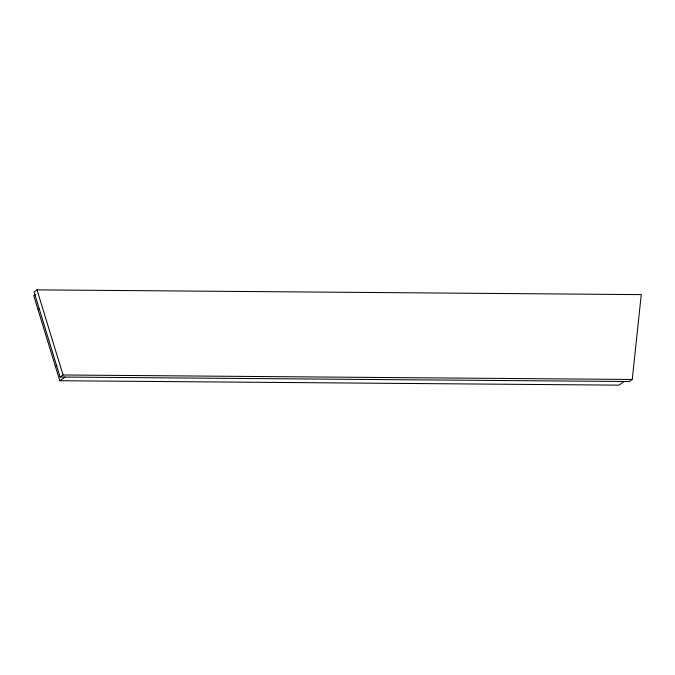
<?xml version="1.0" encoding="UTF-8"?>
<svg xmlns="http://www.w3.org/2000/svg" width="675" height="675" viewBox="0 0 675 675"><rect width="100%" height="100%" fill="white"/><g stroke="black" fill="none" stroke-linecap="round" stroke-linejoin="round"><path stroke-width="1.01" d="M632.256 379.468L641.25 294.621L37.015 289.862L34.054 291.912L60.083 377.03L629.294 381.527L632.256 379.468L63.045 374.979L60.083 377.03M35.252 294.57L33.75 295.616L59.771 380.734L618.924 385.138L624.189 381.485M38.087 309.8L39.589 308.753M55.434 366.542L56.936 365.496M59.771 380.734L65.036 377.072M37.015 289.862L63.045 374.979"/></g></svg>
